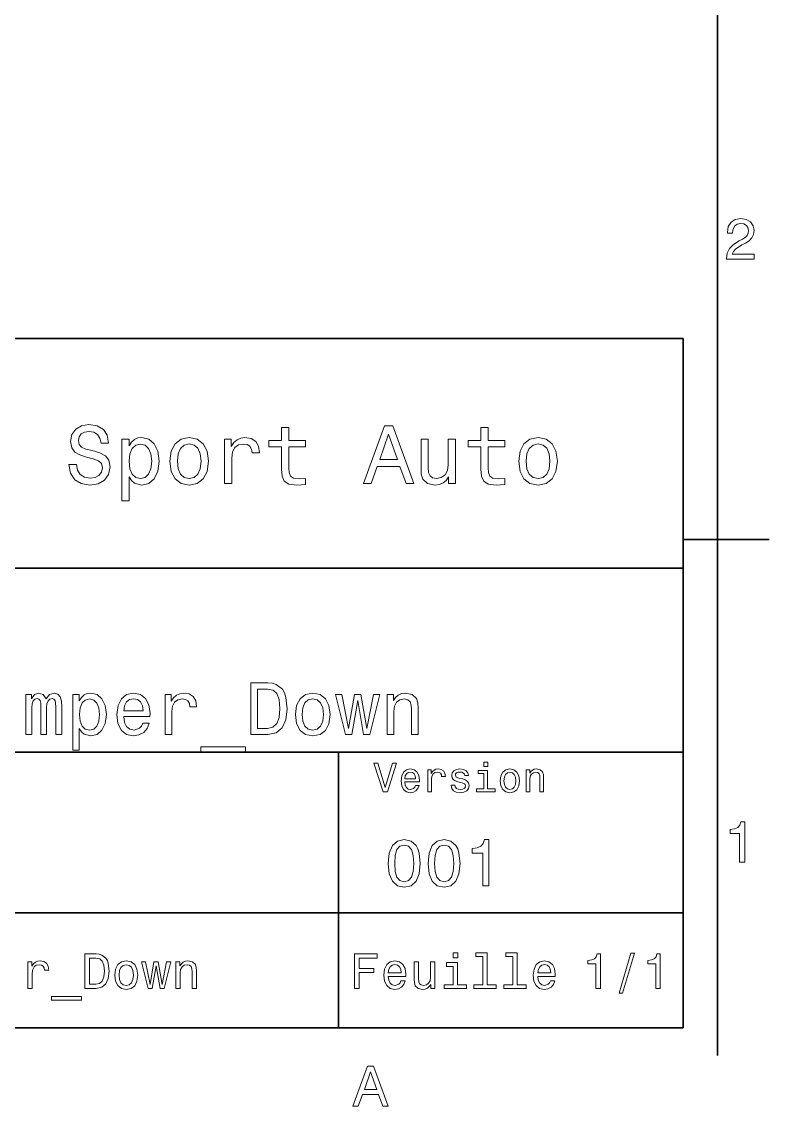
# Model space of a CAD drawing. Extents: x 0 to 297, y 0 to 210.
# Drawn here: x 229.4 to 294.5, y 3.2 to 97.6 of the extents above; entities that cross this region are included whole.
import ezdxf

# ---------------------------------------------------------------- set-up
doc = ezdxf.new("R2010")
doc.units = 0

msp = doc.modelspace()

# ---------------------------------------------------------------- linework, layer by layer
at = {"color": 7, "lineweight": 35}
for p, q in [((290, 7.593956), (290, 197.593964)), ((97, 70), (287, 70)), ((287, 70), (287, 10)), ((162, 50), (287, 50)), ((162, 34), (287, 34)), ((257, 10), (257, 34)), ((162, 20), (287, 20)), ((10, 10), (287, 10)), ((97, 10), (287, 10))]:
    msp.add_line(p, q, dxfattribs=at)
at = {"color": 7, "lineweight": 35, "ltscale": 0.1875}
msp.add_line((287, 52.5), (294.5, 52.5), dxfattribs=at)
at = {"color": 7, "lineweight": 13}
for points in [[(290.76947, 76.916786), (293.175079, 76.916786), (293.175079, 77.350502), (291.273773, 77.350502), (291.3797, 77.587532), (291.561249, 77.784218), (292.121033, 78.142288), (292.418579, 78.293587), (292.751434, 78.510445), (292.988464, 78.762604), (293.124634, 79.060158), (293.175079, 79.398056), (293.089355, 79.821686), (292.852325, 80.154541), (292.489197, 80.366356), (292.020172, 80.442001), (291.536041, 80.35627), (291.167877, 80.119232), (290.930847, 79.740997), (290.850159, 79.241714), (290.850159, 79.171112), (291.309082, 79.171112), (291.309082, 79.211456), (291.354462, 79.554398), (291.490631, 79.806557), (291.707489, 79.967941), (291.994965, 80.023415), (292.287476, 79.972984), (292.504333, 79.846901), (292.645538, 79.650215), (292.695984, 79.403099), (292.660675, 79.171112), (292.56485, 78.974426), (292.403473, 78.802956), (292.181549, 78.651657), (291.884003, 78.490273), (291.389771, 78.177589), (291.041779, 77.844742), (290.835022, 77.441284), (290.76947, 76.931915)], [(234.20462, 59.030979), (233.548996, 59.030979), (233.693085, 58.267288), (234.053314, 57.70533), (234.608078, 57.366714), (235.357361, 57.244236), (236.099426, 57.359509), (236.654175, 57.67651), (237.007202, 58.17363), (237.136902, 58.82925), (237.028824, 59.420029), (236.726227, 59.801872), (236.236313, 60.054031), (235.580704, 60.241352), (235.018738, 60.378242), (234.651306, 60.536743), (234.442368, 60.767288), (234.377533, 61.127522), (234.442368, 61.451729), (234.629684, 61.696686), (234.917877, 61.862389), (235.314133, 61.920029), (235.71759, 61.84798), (236.034592, 61.653458), (236.24353, 61.32925), (236.344391, 60.889767), (237, 60.889767), (237, 60.904179), (236.884735, 61.581409), (236.546112, 62.085732), (236.01297, 62.402737), (235.292511, 62.510807), (234.644104, 62.402737), (234.139771, 62.100143), (233.815567, 61.631844), (233.700287, 61.026657), (233.793961, 60.486309), (234.067734, 60.118874), (234.5, 59.873917), (235.09079, 59.6866), (235.674362, 59.520893), (236.113831, 59.362389), (236.380402, 59.131844), (236.47406, 58.757202), (236.387619, 58.375359), (236.164276, 58.087173), (235.825653, 57.907059), (235.386169, 57.849422), (234.896255, 57.928673), (234.521622, 58.159222), (234.283875, 58.533859)], [(259.175781, 57.381123), (259.838623, 57.381123), (260.364563, 58.850864), (262.360229, 58.850864), (262.886169, 57.381123), (263.563416, 57.381123), (261.733429, 62.388329), (260.998566, 62.388329)], [(238.786743, 60.652016), (238.786743, 61.25), (238.15274, 61.25), (238.15274, 55.882565), (238.786743, 55.882565), (238.786743, 57.971901), (239.010101, 57.633286), (239.262253, 57.409943), (239.896271, 57.244236), (240.50145, 57.381123), (240.976959, 57.791786), (241.286743, 58.440201), (241.402023, 59.319164), (241.286743, 60.190922), (240.976959, 60.839336), (240.50145, 61.242794), (239.896271, 61.386887), (239.550446, 61.343658), (239.255051, 61.206772), (239.002899, 60.976223)], [(242.338623, 59.311958), (242.453888, 58.432995), (242.785309, 57.78458), (243.311249, 57.381123), (244.017303, 57.244236), (244.716141, 57.381123), (245.242081, 57.777374), (245.573486, 58.425793), (245.695969, 59.311958), (245.573486, 60.190922), (245.242081, 60.846542), (244.716141, 61.242794), (244.017303, 61.386887), (243.311249, 61.242794), (242.785309, 60.839336), (242.453888, 60.190922)], [(247.100861, 57.381123), (247.734863, 57.381123), (247.734863, 59.592937), (247.799713, 60.12608), (247.994232, 60.507923), (248.311249, 60.738472), (248.736313, 60.817722), (249.053314, 60.767288), (249.291077, 60.623199), (249.435165, 60.378242), (249.485596, 60.046829), (250.126801, 60.046829), (250.040344, 60.630402), (249.802597, 61.048271), (249.406342, 61.30043), (248.865997, 61.386887), (248.498566, 61.32925), (248.181549, 61.185158), (247.900574, 60.940201), (247.677246, 60.608788), (247.677246, 61.25), (247.100861, 61.25)], [(252.05043, 60.579971), (252.05043, 58.64193), (252.093658, 58.015129), (252.29538, 57.582851), (252.698853, 57.330688), (253.383286, 57.244236), (254.132568, 57.280258), (254.132568, 57.827808), (253.585022, 57.78458), (253.087891, 57.842216), (252.82132, 58.022331), (252.706055, 58.324928), (252.684448, 58.75), (252.684448, 60.579971), (254.132568, 60.579971), (254.132568, 61.120316), (252.684448, 61.120316), (252.684448, 62.251438), (252.05043, 62.251438), (252.05043, 61.120316), (250.955322, 61.120316), (250.955322, 60.579971)], [(260.595093, 59.463257), (261.365997, 61.667866), (262.136902, 59.463257)], [(269.399109, 60.579971), (269.399109, 58.64193), (269.442352, 58.015129), (269.644073, 57.582851), (270.047546, 57.330688), (270.731995, 57.244236), (271.481262, 57.280258), (271.481262, 57.827808), (270.933716, 57.78458), (270.436584, 57.842216), (270.170013, 58.022331), (270.054749, 58.324928), (270.033142, 58.75), (270.033142, 60.579971), (271.481262, 60.579971), (271.481262, 61.120316), (270.033142, 61.120316), (270.033142, 62.251438), (269.399109, 62.251438), (269.399109, 61.120316), (268.304016, 61.120316), (268.304016, 60.579971)], [(272.698853, 59.311958), (272.814117, 58.432995), (273.145508, 57.78458), (273.671448, 57.381123), (274.377502, 57.244236), (275.076355, 57.381123), (275.602295, 57.777374), (275.933716, 58.425793), (276.056183, 59.311958), (275.933716, 60.190922), (275.602295, 60.846542), (275.076355, 61.242794), (274.377502, 61.386887), (273.671448, 61.242794), (273.145508, 60.839336), (272.814117, 60.190922)], [(239.788193, 57.8134), (239.363129, 57.907059), (239.053314, 58.195244), (238.858795, 58.663544), (238.793945, 59.319164), (238.858795, 59.967579), (239.053314, 60.435879), (239.363129, 60.716858), (239.788193, 60.817722), (240.177246, 60.716858), (240.48703, 60.428673), (240.681564, 59.960373), (240.753601, 59.319164), (240.681564, 58.67075), (240.48703, 58.195244), (240.177246, 57.907059)], [(242.98703, 59.319164), (243.05188, 59.967579), (243.253601, 60.435879), (243.57782, 60.72406), (244.017303, 60.824928), (244.449585, 60.72406), (244.773773, 60.443081), (244.97551, 59.967579), (245.047546, 59.319164), (244.97551, 58.663544), (244.773773, 58.188038), (244.449585, 57.899853), (244.017303, 57.806194), (243.57782, 57.899853), (243.253601, 58.188038), (243.05188, 58.663544)], [(267.194519, 61.25), (266.560516, 61.25), (266.560516, 59.016571), (266.488464, 58.497837), (266.279541, 58.123196), (265.955322, 57.892651), (265.530243, 57.820602), (265.19165, 57.878242), (264.975494, 58.051151), (264.853027, 58.346542), (264.824219, 58.764408), (264.824219, 61.25), (264.190186, 61.25), (264.190186, 58.706772), (264.211792, 58.195244), (264.348694, 57.770172), (264.766571, 57.381123), (265.436584, 57.244236), (265.796814, 57.294666), (266.106628, 57.424351), (266.373199, 57.647694), (266.589325, 57.971901), (266.589325, 57.381123), (267.194519, 57.381123)], [(273.34726, 59.319164), (273.412109, 59.967579), (273.613831, 60.435879), (273.938019, 60.72406), (274.377502, 60.824928), (274.809784, 60.72406), (275.134003, 60.443081), (275.335724, 59.967579), (275.407776, 59.319164), (275.335724, 58.663544), (275.134003, 58.188038), (274.809784, 57.899853), (274.377502, 57.806194), (273.938019, 57.899853), (273.613831, 58.188038), (273.412109, 58.663544)], [(250.865997, 40.030258), (249.368164, 40.030258), (249.368164, 35.530258), (250.865997, 35.530258), (251.572769, 35.672909), (252.097992, 36.107349), (252.42218, 36.814121), (252.53891, 37.780258), (252.43515, 38.76585), (252.305481, 39.1549), (252.123917, 39.466137), (251.598694, 39.887608), (251.255035, 39.991352)], [(229.786026, 35.530258), (230.311249, 35.530258), (230.311249, 37.858067), (230.343658, 38.208214), (230.440918, 38.461094), (230.590057, 38.610229), (230.784576, 38.668587), (230.940201, 38.616714), (231.043945, 38.48703), (231.095825, 38.266571), (231.11528, 37.974781), (231.11528, 35.530258), (231.608078, 35.530258), (231.608078, 37.858067), (231.640488, 38.201729), (231.737762, 38.454609), (231.893372, 38.610229), (232.087891, 38.668587), (232.243515, 38.616714), (232.34726, 38.48703), (232.412109, 37.974781), (232.412109, 35.530258), (232.937317, 35.530258), (232.937317, 37.935879), (232.904907, 38.435158), (232.801147, 38.817722), (232.593658, 39.051151), (232.256485, 39.135445), (231.860962, 39.005764), (231.556198, 38.629681), (231.316284, 38.999279), (230.914276, 39.135445), (230.544678, 39.005764), (230.291794, 38.642651), (230.291794, 39.012245), (229.786026, 39.012245)], [(234.45462, 38.474064), (234.45462, 39.012245), (233.884003, 39.012245), (233.884003, 34.181557), (234.45462, 34.181557), (234.45462, 36.061958), (234.655624, 35.757202), (234.882568, 35.556194), (235.453171, 35.407059), (235.997833, 35.530258), (236.425797, 35.899857), (236.70462, 36.483429), (236.808365, 37.274494), (236.70462, 38.059078), (236.425797, 38.642651), (235.997833, 39.005764), (235.453171, 39.135445), (235.141937, 39.096542), (234.876083, 38.973343), (234.649139, 38.76585)], [(238.319168, 37.105907), (240.601593, 37.105907), (240.608063, 37.371758), (240.504333, 38.117435), (240.219025, 38.675072), (239.765137, 39.012245), (239.162109, 39.135445), (238.572052, 39.005764), (238.118164, 38.642651), (237.82637, 38.052593), (237.722626, 37.274494), (237.819885, 36.476944), (238.111679, 35.893372), (238.559082, 35.530258), (239.142654, 35.407059), (239.648422, 35.491352), (240.0634, 35.711815), (240.368164, 36.061958), (240.543228, 36.528816), (239.979111, 36.528816), (239.862396, 36.269451), (239.693802, 36.074928), (239.213974, 35.919308), (238.844391, 35.990631), (238.565567, 36.217579), (238.384003, 36.587173), (238.319168, 37.086452)], [(241.937317, 35.530258), (242.507935, 35.530258), (242.507935, 37.520893), (242.566284, 38.000721), (242.741364, 38.344379), (243.026657, 38.551872), (243.409225, 38.623199), (243.694519, 38.577808), (243.908508, 38.448124), (244.038177, 38.227665), (244.083572, 37.929394), (244.66066, 37.929394), (244.582855, 38.454609), (244.368881, 38.830692), (244.012253, 39.057636), (243.52594, 39.135445), (243.195251, 39.083572), (242.909943, 38.953888), (242.657059, 38.733429), (242.456055, 38.435158), (242.456055, 39.012245), (241.937317, 39.012245)], [(250.820602, 39.492073), (251.3134, 39.394814), (251.650574, 39.096542), (251.851593, 38.564842), (251.916428, 37.780258), (251.845093, 37.021614), (251.644104, 36.489914), (251.30043, 36.172188), (250.820602, 36.068443), (249.971191, 36.068443), (249.971191, 39.492073)], [(253.265137, 37.268009), (253.368881, 36.476944), (253.667145, 35.893372), (254.140503, 35.530258), (254.77594, 35.407059), (255.404907, 35.530258), (255.878235, 35.886887), (256.176514, 36.470459), (256.286743, 37.268009), (256.176514, 38.059078), (255.878235, 38.649136), (255.404907, 39.005764), (254.77594, 39.135445), (254.140503, 39.005764), (253.667145, 38.642651), (253.368881, 38.059078)], [(258.160675, 35.530258), (258.679382, 38.48703), (259.19812, 35.530258), (259.742798, 35.530258), (260.598694, 39.012245), (260.047546, 39.012245), (259.470459, 36.055473), (258.958221, 39.012245), (258.394104, 39.012245), (257.881836, 36.055473), (257.304749, 39.012245), (256.760071, 39.012245), (257.615997, 35.530258)], [(261.240631, 35.530258), (261.811249, 35.530258), (261.811249, 37.540344), (261.869598, 38.000721), (262.057648, 38.337894), (262.349426, 38.545387), (262.738464, 38.623199), (263.049713, 38.558357), (263.244232, 38.383286), (263.341492, 38.091499), (263.373932, 37.70245), (263.373932, 35.530258), (263.944519, 35.530258), (263.944519, 37.819164), (263.918579, 38.279537), (263.80188, 38.662102), (263.419312, 39.012245), (262.822754, 39.135445), (262.492065, 39.090057), (262.213257, 38.966858), (261.973328, 38.759365), (261.785309, 38.480545), (261.785309, 39.012245), (261.240631, 39.012245)], [(235.355911, 35.919308), (234.973343, 36.003601), (234.694519, 36.262966), (234.519455, 36.684437), (234.46109, 37.274494), (234.519455, 37.858067), (234.694519, 38.279537), (234.973343, 38.532421), (235.355911, 38.623199), (235.706055, 38.532421), (235.984879, 38.273052), (236.159943, 37.851585), (236.224792, 37.274494), (236.159943, 36.690922), (235.984879, 36.262966), (235.706055, 36.003601)], [(238.319168, 37.585735), (238.390488, 38.033138), (238.565567, 38.363831), (238.831421, 38.564842), (239.181549, 38.636166), (239.525223, 38.564842), (239.791077, 38.363831), (239.953171, 38.033138), (240.011536, 37.585735)], [(253.848709, 37.274494), (253.907074, 37.858067), (254.088623, 38.279537), (254.380402, 38.538902), (254.77594, 38.629681), (255.164978, 38.538902), (255.456787, 38.286022), (255.638336, 37.858067), (255.703171, 37.274494), (255.638336, 36.684437), (255.456787, 36.256481), (255.164978, 35.997116), (254.77594, 35.912823), (254.380402, 35.997116), (254.088623, 36.256481), (253.907074, 36.684437)], [(245.017288, 34.453888), (245.017288, 34), (248.920746, 34), (248.920746, 34.453888)], [(269.992798, 33.117435), (269.657776, 33.117435), (269.657776, 32.757202), (269.992798, 32.757202)], [(261.71109, 33.03458), (261.08429, 30.905619), (260.439484, 33.03458), (260.09726, 33.03458), (260.904175, 30.530979), (261.264404, 30.530979), (262.053314, 33.03458)], [(262.784576, 31.40634), (264.052582, 31.40634), (264.056183, 31.554033), (263.998566, 31.9683), (263.840057, 32.278099), (263.587891, 32.465416), (263.252869, 32.533859), (262.925079, 32.461815), (262.672913, 32.260086), (262.510803, 31.932276), (262.453156, 31.5), (262.507202, 31.056915), (262.669312, 30.732708), (262.917877, 30.530979), (263.242065, 30.462536), (263.523041, 30.509365), (263.753601, 30.631844), (263.922913, 30.826368), (264.020172, 31.085733), (263.706787, 31.085733), (263.641937, 30.941643), (263.548279, 30.833572), (263.281708, 30.747118), (263.076355, 30.786743), (262.921478, 30.912823), (262.820618, 31.118155), (262.784576, 31.395533)], [(262.784576, 31.672911), (262.824219, 31.921469), (262.921478, 32.105186), (263.069153, 32.216858), (263.263702, 32.256485), (263.45462, 32.216858), (263.602295, 32.105186), (263.692352, 31.921469), (263.724792, 31.672911)], [(264.794678, 30.530979), (265.111664, 30.530979), (265.111664, 31.636887), (265.144104, 31.903458), (265.241364, 32.094379), (265.399841, 32.209652), (265.612396, 32.249279), (265.770905, 32.224064), (265.889771, 32.152016), (265.961823, 32.029537), (265.98703, 31.863832), (266.307648, 31.863832), (266.264404, 32.155621), (266.145538, 32.364552), (265.947418, 32.490635), (265.677246, 32.533859), (265.49353, 32.505043), (265.335022, 32.432995), (265.194519, 32.310516), (265.082855, 32.144814), (265.082855, 32.465416), (264.794678, 32.465416)], [(267.791779, 31.658501), (267.485596, 31.730547), (267.258636, 31.8134), (267.182983, 31.982708), (267.20462, 32.101585), (267.280273, 32.188038), (267.40274, 32.242073), (267.579254, 32.263687), (267.748566, 32.242073), (267.881836, 32.177231), (267.968292, 32.079971), (268.004333, 31.950287), (268.314117, 31.950287), (268.314117, 31.957493), (268.260101, 32.191643), (268.112396, 32.375359), (267.881836, 32.490635), (267.579254, 32.533859), (267.273041, 32.490635), (267.049713, 32.371758), (266.90921, 32.195244), (266.865997, 31.971901), (266.898407, 31.755764), (266.999268, 31.604465), (267.164978, 31.496397), (267.406342, 31.420748), (267.759369, 31.334293), (267.975494, 31.244236), (268.033142, 31.17219), (268.054749, 31.064121), (268.022339, 30.930836), (267.935883, 30.829971), (267.79538, 30.765129), (267.608063, 30.743515), (267.409943, 30.765129), (267.265839, 30.840778), (267.168579, 30.963255), (267.128967, 31.132565), (266.822754, 31.132565), (266.873199, 30.844379), (267.020905, 30.635447), (267.255035, 30.509365), (267.579254, 30.462536), (267.917877, 30.509365), (268.166412, 30.635447), (268.317719, 30.837175), (268.371765, 31.100143), (268.332123, 31.327089), (268.220459, 31.481987), (268.036743, 31.582851)], [(269.981995, 30.79755), (269.981995, 32.400574), (269.167877, 32.400574), (269.167877, 32.130402), (269.664978, 32.130402), (269.664978, 30.79755), (269.016571, 30.79755), (269.016571, 30.530979), (270.637604, 30.530979), (270.637604, 30.79755)], [(271.087891, 31.496397), (271.145538, 31.056915), (271.311249, 30.732708), (271.574219, 30.530979), (271.927246, 30.462536), (272.276672, 30.530979), (272.539612, 30.729107), (272.705322, 31.053314), (272.766571, 31.496397), (272.705322, 31.935879), (272.539612, 32.263687), (272.276672, 32.461815), (271.927246, 32.533859), (271.574219, 32.461815), (271.311249, 32.260086), (271.145538, 31.935879)], [(271.412109, 31.5), (271.444519, 31.824207), (271.54538, 32.058357), (271.707489, 32.20245), (271.927246, 32.25288), (272.143372, 32.20245), (272.305481, 32.061958), (272.406342, 31.824207), (272.442352, 31.5), (272.406342, 31.17219), (272.305481, 30.934437), (272.143372, 30.790344), (271.927246, 30.743515), (271.707489, 30.790344), (271.54538, 30.934437), (271.444519, 31.17219)], [(273.350159, 30.530979), (273.667145, 30.530979), (273.667145, 31.647694), (273.699554, 31.903458), (273.804047, 32.090778), (273.966125, 32.206051), (274.182281, 32.249279), (274.355194, 32.213257), (274.463257, 32.115993), (274.517303, 31.95389), (274.535309, 31.737751), (274.535309, 30.530979), (274.852295, 30.530979), (274.852295, 31.802593), (274.837891, 32.058357), (274.773041, 32.270893), (274.560516, 32.465416), (274.229095, 32.533859), (274.04538, 32.508644), (273.890503, 32.440201), (273.757202, 32.324928), (273.65274, 32.170029), (273.65274, 32.465416), (273.350159, 32.465416)], [(291.909241, 24.416786), (292.368164, 24.416786), (292.368164, 27.942001), (292.025208, 27.942001), (291.934448, 27.634365), (291.752899, 27.427593), (291.475525, 27.306557), (291.092224, 27.266211), (291.092224, 26.90814), (291.909241, 26.90814)], [(261.345825, 24.314121), (261.432281, 23.409224), (261.703156, 22.763689), (262.135437, 22.371759), (262.734863, 22.244957), (263.328522, 22.371759), (263.760803, 22.763689), (264.02594, 23.409224), (264.118164, 24.314121), (264.02594, 25.213257), (263.916412, 25.570606), (263.760803, 25.864553), (263.328522, 26.256485), (262.734863, 26.38905), (262.135437, 26.256485), (261.703156, 25.858791), (261.432281, 25.213257)], [(261.899139, 24.314121), (261.945251, 25.011528), (262.089325, 25.51297), (262.348694, 25.806917), (262.734863, 25.910664), (263.115265, 25.806917), (263.374634, 25.51297), (263.518738, 25.011528), (263.56485, 24.314121), (263.518738, 23.610952), (263.374634, 23.10951), (263.115265, 22.815563), (262.734863, 22.717581), (262.348694, 22.815563), (262.089325, 23.10951), (261.945251, 23.610952)], [(264.815552, 24.314121), (264.902008, 23.409224), (265.172913, 22.763689), (265.605194, 22.371759), (266.20462, 22.244957), (266.798279, 22.371759), (267.23056, 22.763689), (267.495667, 23.409224), (267.587891, 24.314121), (267.495667, 25.213257), (267.386169, 25.570606), (267.23056, 25.864553), (266.798279, 26.256485), (266.20462, 26.38905), (265.605194, 26.256485), (265.172913, 25.858791), (264.902008, 25.213257)], [(265.368866, 24.314121), (265.414978, 25.011528), (265.559082, 25.51297), (265.818451, 25.806917), (266.20462, 25.910664), (266.585022, 25.806917), (266.844391, 25.51297), (266.988464, 25.011528), (267.034576, 24.314121), (266.988464, 23.610952), (266.844391, 23.10951), (266.585022, 22.815563), (266.20462, 22.717581), (265.818451, 22.815563), (265.559082, 23.10951), (265.414978, 23.610952)], [(269.570618, 22.360231), (270.095093, 22.360231), (270.095093, 26.38905), (269.703156, 26.38905), (269.599426, 26.037464), (269.391937, 25.801153), (269.074921, 25.662825), (268.636902, 25.616714), (268.636902, 25.207493), (269.570618, 25.207493)], [(235.933716, 16.428675), (234.935165, 16.428675), (234.935165, 13.428675), (235.933716, 13.428675), (236.404907, 13.523775), (236.755051, 13.813401), (236.971191, 14.284582), (237.048996, 14.928675), (236.979828, 15.585735), (236.893372, 15.845101), (236.772339, 16.052593), (236.422195, 16.333574), (236.193085, 16.402739)], [(235.903473, 16.069885), (236.231995, 16.005043), (236.456787, 15.806196), (236.59079, 15.45173), (236.634018, 14.928675), (236.586456, 14.422911), (236.452454, 14.068444), (236.223358, 13.856628), (235.903473, 13.787464), (235.337189, 13.787464), (235.337189, 16.069885)], [(258.414978, 13.428675), (258.817017, 13.428675), (258.817017, 14.807637), (260.079254, 14.807637), (260.079254, 15.166427), (258.817017, 15.166427), (258.817017, 16.065563), (260.368866, 16.065563), (260.368866, 16.428675), (258.414978, 16.428675)], [(267.389038, 16.532421), (266.98703, 16.532421), (266.98703, 16.100145), (267.389038, 16.100145)], [(269.572052, 16.212536), (269.572052, 13.748559), (268.789612, 13.748559), (268.789612, 13.428675), (270.73056, 13.428675), (270.73056, 13.748559), (269.952454, 13.748559), (269.952454, 16.532421), (268.975494, 16.532421), (268.975494, 16.212536)], [(272.174347, 16.212536), (272.174347, 13.748559), (271.391937, 13.748559), (271.391937, 13.428675), (273.332855, 13.428675), (273.332855, 13.748559), (272.554749, 13.748559), (272.554749, 16.532421), (271.57782, 16.532421), (271.57782, 16.212536)], [(279.416443, 13.428675), (279.809814, 13.428675), (279.809814, 16.450289), (279.515839, 16.450289), (279.438049, 16.1866), (279.28241, 16.009367), (279.044678, 15.905621), (278.716125, 15.871038), (278.716125, 15.564121), (279.416443, 15.564121)], [(281.42218, 13.026657), (281.720459, 13.026657), (282.766571, 16.510807), (282.463989, 16.510807)], [(284.621033, 13.428675), (285.014404, 13.428675), (285.014404, 16.450289), (284.720459, 16.450289), (284.642639, 16.1866), (284.48703, 16.009367), (284.249268, 15.905621), (283.920746, 15.871038), (283.920746, 15.564121), (284.621033, 15.564121)], [(229.981277, 13.428675), (230.361679, 13.428675), (230.361679, 14.755764), (230.400574, 15.075649), (230.517303, 15.304755), (230.707489, 15.443084), (230.96254, 15.490635), (231.15274, 15.460375), (231.295395, 15.373919), (231.381851, 15.226946), (231.412109, 15.028098), (231.796829, 15.028098), (231.744965, 15.378242), (231.60231, 15.628963), (231.364563, 15.78026), (231.040344, 15.832133), (230.819885, 15.797551), (230.629684, 15.711096), (230.461105, 15.564121), (230.327087, 15.365274), (230.327087, 15.75), (229.981277, 15.75)], [(237.533142, 14.587176), (237.60231, 14.059798), (237.801163, 13.67075), (238.11673, 13.428675), (238.540344, 13.346542), (238.959656, 13.428675), (239.275223, 13.666427), (239.474075, 14.055476), (239.547562, 14.587176), (239.474075, 15.114553), (239.275223, 15.507925), (238.959656, 15.745678), (238.540344, 15.832133), (238.11673, 15.745678), (237.801163, 15.503603), (237.60231, 15.114553)], [(237.922195, 14.591499), (237.961105, 14.980548), (238.082138, 15.261528), (238.276672, 15.434439), (238.540344, 15.494957), (238.799713, 15.434439), (238.994247, 15.26585), (239.11528, 14.980548), (239.158508, 14.591499), (239.11528, 14.198127), (238.994247, 13.912825), (238.799713, 13.739914), (238.540344, 13.683718), (238.276672, 13.739914), (238.082138, 13.912825), (237.961105, 14.198127)], [(240.796844, 13.428675), (241.142654, 15.399857), (241.48848, 13.428675), (241.851593, 13.428675), (242.422195, 15.75), (242.054764, 15.75), (241.670044, 13.778819), (241.328537, 15.75), (240.952454, 15.75), (240.610962, 13.778819), (240.226227, 15.75), (239.863129, 15.75), (240.433731, 13.428675)], [(242.850159, 13.428675), (243.23056, 13.428675), (243.23056, 14.768732), (243.26947, 15.075649), (243.394821, 15.300432), (243.589355, 15.438761), (243.848709, 15.490635), (244.056213, 15.447407), (244.185883, 15.330692), (244.250732, 15.136168), (244.272339, 14.876801), (244.272339, 13.428675), (244.65274, 13.428675), (244.65274, 14.954612), (244.635452, 15.261528), (244.557648, 15.516571), (244.302612, 15.75), (243.904907, 15.832133), (243.684448, 15.801874), (243.498566, 15.719741), (243.338623, 15.581412), (243.213257, 15.395534), (243.213257, 15.75), (242.850159, 15.75)], [(261.341492, 14.479107), (262.863098, 14.479107), (262.867432, 14.656341), (262.798279, 15.153459), (262.608063, 15.525217), (262.305481, 15.75), (261.903473, 15.832133), (261.510101, 15.745678), (261.207489, 15.503603), (261.01297, 15.110231), (260.943817, 14.591499), (261.008636, 14.059798), (261.203156, 13.67075), (261.501434, 13.428675), (261.890503, 13.346542), (262.227661, 13.402739), (262.504333, 13.549712), (262.707489, 13.783141), (262.824219, 14.09438), (262.44812, 14.09438), (262.370331, 13.92147), (262.257935, 13.791787), (261.938049, 13.688041), (261.69165, 13.735591), (261.505768, 13.886888), (261.384735, 14.133286), (261.341492, 14.466139)], [(261.341492, 14.798992), (261.389038, 15.097262), (261.505768, 15.317724), (261.682983, 15.45173), (261.916412, 15.49928), (262.145538, 15.45173), (262.322754, 15.317724), (262.430847, 15.097262), (262.469727, 14.798992)], [(265.400574, 15.75), (265.020172, 15.75), (265.020172, 14.409943), (264.976959, 14.098703), (264.851593, 13.873919), (264.657074, 13.735591), (264.402008, 13.692364), (264.198853, 13.726946), (264.069153, 13.830692), (263.995667, 14.007925), (263.978394, 14.258646), (263.978394, 15.75), (263.597992, 15.75), (263.597992, 14.224064), (263.610962, 13.917148), (263.693085, 13.662104), (263.943817, 13.428675), (264.345825, 13.346542), (264.561951, 13.376801), (264.747833, 13.454611), (264.907776, 13.588617), (265.037476, 13.783141), (265.037476, 13.428675), (265.400574, 13.428675)], [(267.376068, 13.748559), (267.376068, 15.672191), (266.399139, 15.672191), (266.399139, 15.347983), (266.995667, 15.347983), (266.995667, 13.748559), (266.21759, 13.748559), (266.21759, 13.428675), (268.162811, 13.428675), (268.162811, 13.748559)], [(274.353027, 14.479107), (275.874634, 14.479107), (275.878967, 14.656341), (275.809814, 15.153459), (275.619598, 15.525217), (275.317017, 15.75), (274.914978, 15.832133), (274.521606, 15.745678), (274.219025, 15.503603), (274.024506, 15.110231), (273.955322, 14.591499), (274.020172, 14.059798), (274.214691, 13.67075), (274.51297, 13.428675), (274.902008, 13.346542), (275.239197, 13.402739), (275.515839, 13.549712), (275.719025, 13.783141), (275.835724, 14.09438), (275.459656, 14.09438), (275.381836, 13.92147), (275.26944, 13.791787), (274.949554, 13.688041), (274.703186, 13.735591), (274.517303, 13.886888), (274.39624, 14.133286), (274.353027, 14.466139)], [(274.353027, 14.798992), (274.400574, 15.097262), (274.517303, 15.317724), (274.694519, 15.45173), (274.927948, 15.49928), (275.157074, 15.45173), (275.33429, 15.317724), (275.442352, 15.097262), (275.481262, 14.798992)], [(232.034592, 12.711096), (232.034592, 12.408502), (234.636902, 12.408502), (234.636902, 12.711096)], [(258.266846, 3.166787), (258.730835, 3.166787), (259.098999, 4.195605), (260.495972, 4.195605), (260.864105, 3.166787), (261.338165, 3.166787), (260.05719, 6.67183), (259.542786, 6.67183)], [(259.260376, 4.624279), (259.799988, 6.167507), (260.33963, 4.624279)]]:
    msp.add_lwpolyline(points, close=True, dxfattribs=at)

doc.saveas('drawing.dxf')
